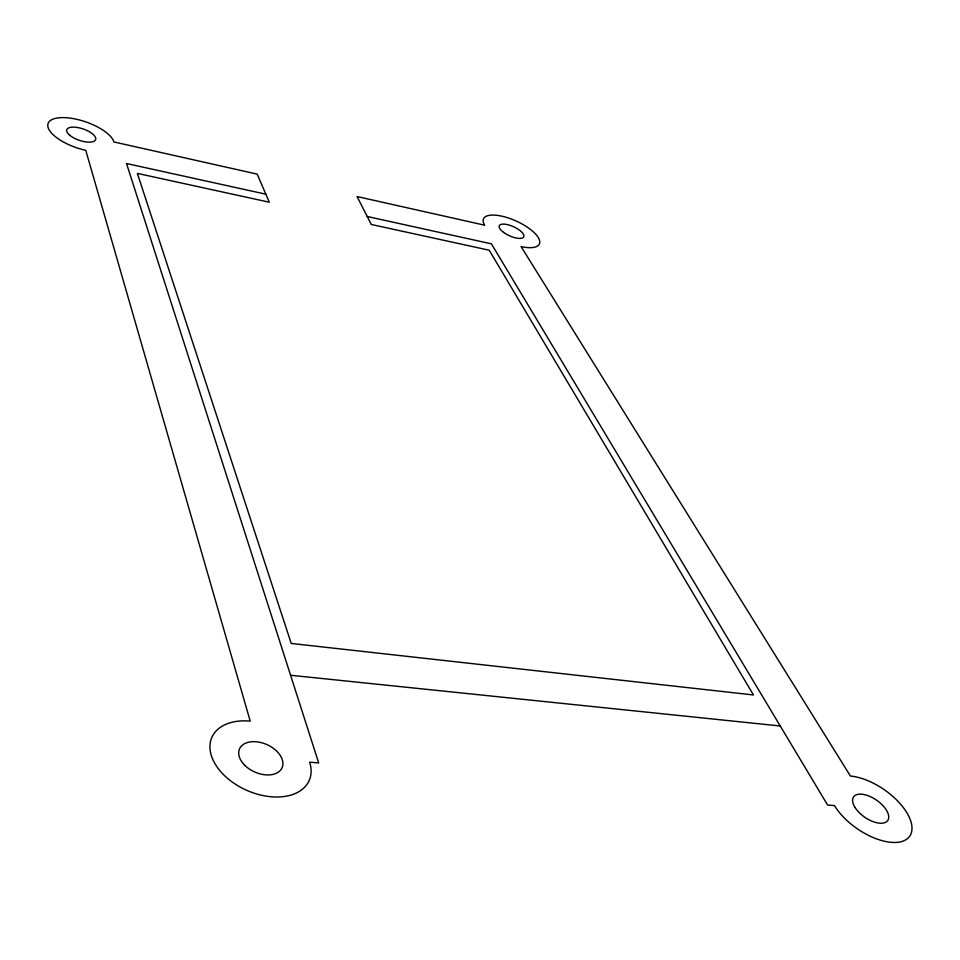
<?xml version="1.0" encoding="UTF-8"?>
<svg xmlns="http://www.w3.org/2000/svg" width="960" height="960" viewBox="0 0 960 960"><rect width="100%" height="100%" fill="white"/><g stroke="black" fill="none" stroke-linecap="round" stroke-linejoin="round"><path stroke-width="1.44" d="M290.58 675.252L780.252 725.988M265.836 194.184L126.528 163.524L318.684 762.924L309.672 762.18A53.208 34.296 24 0 1 271.944 796.824A53.208 34.296 24 0 1 211.128 754.824A53.208 34.296 24 0 1 250.212 721.128L85.764 150.336A34.86 13.728 18.8 0 1 48.108 127.524A34.86 13.728 18.8 0 1 76.188 119.184A34.86 13.728 18.8 0 1 113.964 141.96L257.184 174.12L269.304 202.212L137.376 173.4L291.228 643.452L753.456 694.956L489.228 250.224L371.268 224.472L357.072 196.548L484.644 225.192A30.636 11.376 24.3 0 1 502.2 216.252A30.636 11.376 24.3 0 1 538.164 237.372A30.636 11.376 24.3 0 1 521.088 246.576L850.404 776.028A47.484 23.748 34.6 0 1 906.756 812.556A47.484 23.748 34.6 0 1 890.724 842.292A47.484 23.748 34.6 0 1 834.468 805.584L827.592 805.02L491.424 243.84L367.224 216.504M69.744 135.276A15.252 6 18.8 0 0 94.716 140.808A15.252 6 18.8 0 0 79.152 127.836A15.252 6 18.8 0 0 69.744 135.276M244.656 765.192A23.268 15 24 0 0 281.976 767.976A23.268 15 24 0 0 255.804 741.72A23.268 15 24 0 0 244.656 765.192M503.532 232.344A13.404 4.968 24.3 0 0 523.716 236.82A13.404 4.968 24.3 0 0 507.324 224.604A13.404 4.968 24.3 0 0 503.532 232.344M855.06 807.516A20.772 10.38 34.6 0 0 886.38 821.856A20.772 10.38 34.6 0 0 870.528 796.716A20.772 10.38 34.6 0 0 855.06 807.516"/></g></svg>
